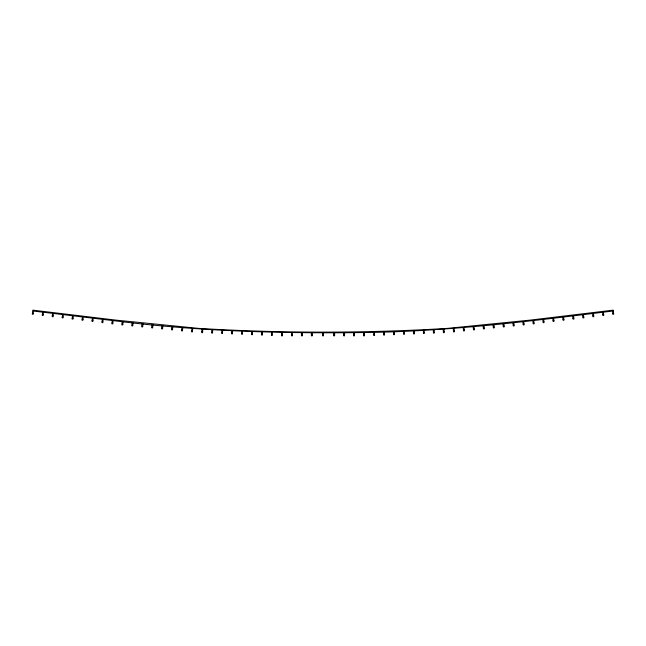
<?xml version="1.0" encoding="UTF-8"?>
<svg xmlns="http://www.w3.org/2000/svg" width="646" height="646" viewBox="0 0 646 646"><rect width="100%" height="100%" fill="white"/><g stroke="black" fill="none" stroke-linecap="round" stroke-linejoin="round"><path stroke-width="0.97" d="M201.907 329.347L201.778 332.666L202.602 332.698L202.739 329.379M211.856 329.751L211.726 333.061L212.558 333.094L212.687 329.783M221.812 330.146L221.675 333.457L222.507 333.489L222.636 330.179M231.761 330.542L231.623 333.861L232.455 333.893L232.584 330.574M241.709 330.946L241.58 334.257L242.403 334.289L242.541 330.978M251.657 331.341L251.528 334.652L252.352 334.685L252.489 331.374M261.606 331.737L261.477 335.056L262.308 335.088L262.438 331.769M271.562 332.133L271.425 335.452L272.257 335.484L272.386 332.173M122.247 321.579L121.916 324.881L122.74 324.962L123.063 321.66M132.212 322.58L131.881 325.875L132.705 325.964L133.036 322.661M142.144 323.573L141.813 326.868L142.637 326.957L142.968 323.654M152.109 324.567L151.778 327.869L152.609 327.95L152.932 324.647M162.041 325.56L161.718 328.862L162.542 328.943L162.873 325.641M171.998 326.553L171.666 329.856L172.49 329.936L172.821 326.642M181.962 327.554L181.631 330.849L182.455 330.938L182.786 327.635M191.91 328.548L191.579 331.85L192.403 331.931L192.734 328.628M613.304 310.968C530.641 321.143 447.856 331.519 364.457 332.537C281.39 333.651 198.209 331.309 115.707 320.925L113.115 320.618L112.719 323.912L111.903 323.808L112.291 320.521L103.166 319.423L102.771 322.717L101.947 322.612L102.343 319.326L93.218 318.228L92.822 321.522L91.998 321.425L92.394 318.131L83.269 317.033L82.874 320.327L82.05 320.23L82.446 316.936L73.321 315.837L72.925 319.132L72.102 319.035L72.497 315.741L63.365 314.642L62.977 317.937L62.153 317.84L62.549 314.545L53.416 313.455L53.02 316.742L52.197 316.645L52.592 313.35L43.468 312.26L43.072 315.555L42.248 315.45L42.644 312.163L33.519 311.065L33.124 314.36L32.3 314.255L32.793 310.145L115.707 320.101L198.629 328.386A2074.976 2074.976 0 0 0 447.371 328.386L530.293 320.101L613.207 310.145L613.7 314.255L612.876 314.36L612.481 311.065M533.16 323.089L533.984 322.992M543.108 321.894L543.932 321.797M553.065 320.699L553.888 320.602M563.029 319.504L563.853 319.407M572.978 318.308L573.801 318.212M582.926 317.113L583.75 317.016M592.875 315.918L593.698 315.821M602.831 314.731L603.655 314.626M612.779 313.536L613.603 313.431M453.508 331.107L454.34 331.018M463.465 330.106L464.288 330.025M473.413 329.113L474.237 329.032M483.361 328.12L484.185 328.039M493.31 327.126L494.133 327.046M503.258 326.133L504.09 326.044M513.215 325.132L514.038 325.051M523.163 324.139L523.987 324.058M373.711 334.652L374.543 334.62M383.659 334.257L384.491 334.224M393.616 333.861L394.44 333.829M403.564 333.457L404.388 333.425M413.513 333.061L414.344 333.029M423.461 332.666L424.293 332.633M433.409 332.27L434.241 332.23M443.358 331.866L444.19 331.834M281.543 335.024L282.375 335.024M291.491 335.024L292.323 335.024M301.44 335.024L302.271 335.024M311.388 335.024L312.22 335.024M322.588 335.024L323.412 335.024M333.78 335.024L334.612 335.024M343.729 335.024L344.56 335.024M353.677 335.024L354.509 335.024M363.625 335.024L364.457 335.024M201.81 331.834L202.642 331.866M211.759 332.23L212.591 332.27M221.707 332.633L222.539 332.666M231.656 333.029L232.487 333.061M241.612 333.425L242.436 333.457M251.56 333.829L252.384 333.861M261.509 334.224L262.341 334.257M271.457 334.62L272.289 334.652M121.997 324.058L122.821 324.139M131.962 325.051L132.785 325.132M141.894 326.044L142.726 326.125M151.867 327.046L152.69 327.126M161.799 328.039L162.622 328.12M171.747 329.032L172.571 329.113M181.712 330.025L182.535 330.106M191.66 331.018L192.492 331.107M32.397 313.431L33.221 313.536M42.345 314.626L43.169 314.731M52.302 315.821L53.125 315.918M62.25 317.016L63.074 317.113M72.199 318.212L73.022 318.308M82.147 319.407L82.971 319.504M92.095 320.602L92.919 320.699M102.052 321.797L102.876 321.894M112 322.984L112.824 323.089M603.356 312.163L603.752 315.45L602.928 315.555L602.532 312.26M593.408 313.35L593.803 316.645L592.98 316.742L592.584 313.455M583.451 314.545L583.847 317.84L583.023 317.937L582.635 314.642M573.503 315.741L573.898 319.035L573.075 319.132L572.679 315.837M563.554 316.944L563.95 320.23L563.126 320.327L562.731 317.033M553.59 318.131L553.985 321.425L553.162 321.522L552.766 318.228M543.641 319.326L544.037 322.62L543.213 322.717L542.818 319.423M533.693 320.521L534.081 323.816L533.265 323.912L532.869 320.618M523.736 321.579L524.067 324.881L523.244 324.962L522.913 321.668M513.788 322.58L514.119 325.875L513.295 325.964L512.964 322.661M503.84 323.573L504.171 326.876L503.347 326.957L503.016 323.654M493.891 324.567L494.222 327.869L493.391 327.95L493.068 324.647M483.943 325.56L484.266 328.862L483.442 328.943L483.111 325.649M473.986 326.561L474.317 329.856L473.494 329.936L473.163 326.642M464.038 327.554L464.369 330.849L463.545 330.938L463.214 327.635M454.09 328.548L454.421 331.85L453.597 331.931L453.266 328.628M444.093 329.347L444.222 332.666L443.398 332.698L443.261 329.379M434.144 329.751L434.273 333.061L433.442 333.094L433.313 329.783M424.188 330.146L424.325 333.457L423.493 333.489L423.364 330.179M414.239 330.542L414.377 333.861L413.545 333.893L413.416 330.574M404.291 330.946L404.42 334.257L403.597 334.289L403.459 330.978M394.343 331.341L394.472 334.652L393.648 334.685L393.511 331.374M384.394 331.737L384.523 335.056L383.692 335.088L383.562 331.769M374.438 332.133L374.575 335.452L373.743 335.484L373.614 332.173M364.457 332.537L364.457 335.855L363.625 335.855L363.625 332.537M354.509 332.537L354.509 335.855L353.677 335.855L353.677 332.537M344.56 332.537L344.56 335.855L343.729 335.855L343.729 332.537M334.612 332.537L334.612 335.855L333.78 335.855L333.78 332.537M323.412 332.537L323.412 335.855L322.588 335.855L322.588 332.537M312.22 332.537L312.22 335.855L311.388 335.855L311.388 332.537M302.271 332.537L302.271 335.855L301.44 335.855L301.44 332.537M292.323 332.537L292.323 335.855L291.491 335.855L291.491 332.537M282.375 332.537L282.375 335.855L281.543 335.855L281.543 332.537"/></g></svg>
